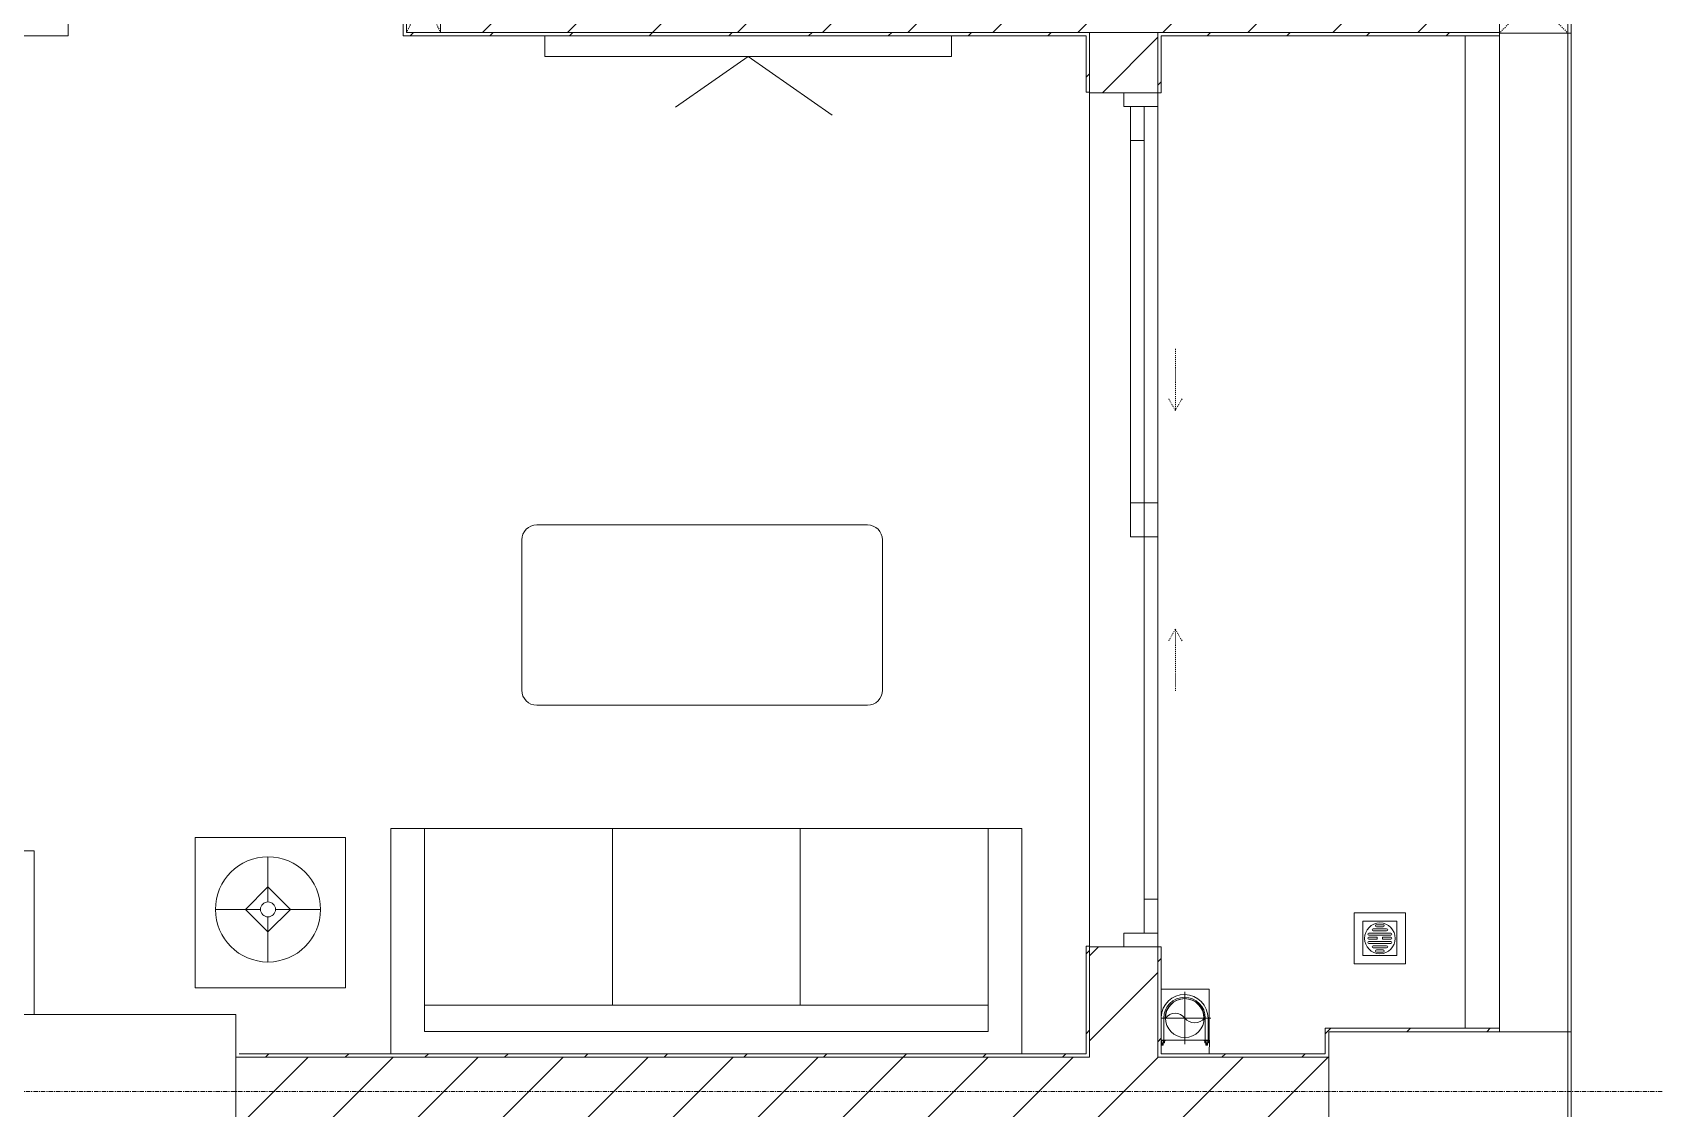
# Model space of a CAD drawing. Header units: millimetres. Extents: x 5357 to 201988, y -16345 to 109895.
# Drawn here: x 122758 to 127507, y 61687 to 64837 of the extents above; entities that cross this region are included whole.
import ezdxf

# ---------------------------------------------------------------- set-up
doc = ezdxf.new("R2010")
doc.units = ezdxf.units.MM
for name, pattern in [('Dash', [6, 3, -3]), ('Grid Line', [22.225, 12.7, -3.175, 3.175, -3.175]), ('IMPORT-CENTER _3_', [10.16, 6.35, -1.27, 1.27, -1.27])]:
    doc.linetypes.add(name, pattern=pattern)
for name, color, linetype, lineweight in [('0-1', 7, 'Continuous', 5), ('A-CLNG', 13, 'Continuous', 9), ('A-DETL-THIN', 151, 'Continuous', 9), ('A-DOOR', 31, 'Continuous', 9), ('A-DOOR-FRAM', 31, 'Continuous', 9), ('A-DOOR-HDLN', 31, 'Dash', 9), ('A-FLOR-1', 10, 'Continuous', 9), ('A-FLOR-2', 53, 'Continuous', 9), ('A-WALL', 113, 'Continuous', 9), ('A-WALL-1', 9, 'Continuous', 18), ('A-WALL-4', 113, 'Continuous', 18), ('A-WALL-PATT-1', 10, 'Continuous', 9), ('A-WALL-PATT-2', 53, 'Continuous', 9), ('A-WALL-PATT-3', 111, 'Continuous', 9), ('G-IMPT', 8, 'Continuous', 9), ('G-IMPT-2', 8, 'IMPORT-CENTER _3_', 9), ('I-FURN', 30, 'Continuous', 9), ('I-FURN-1', 53, 'Continuous', 9), ('I-WALL-1', 9, 'Continuous', 18), ('M-EQPM', 50, 'Continuous', 9), ('S-COLS', 52, 'Continuous', 9), ('S-COLS-2', 9, 'Continuous', 18), ('S-COLS-3', 10, 'Continuous', 9), ('S-COLS-4', 53, 'Continuous', 9), ('S-COLS-5', 52, 'Continuous', 18), ('S-COLS-6', 52, 'Dash', 9), ('S-COLS-HDLN', 52, 'Dash', 9), ('S-COLS-HDLN-1', 53, 'Dash', 9), ('S-GRID-1', 1, 'Grid Line', 9)]:
    doc.layers.add(name, color=color, linetype=linetype, lineweight=lineweight)
pattern_1 = [(45, (0, 0), (-116.67262, 116.67262), [])]
pattern_2 = [(45, (0, 0), (-124.4508, 124.4508), [])]

# ---------------------------------------------------------------- blocks, each defined once
blk = doc.blocks.new('M_Concrete-Rectangular-Column2 - 450x1300-812578-TKCS_MB SÂN ĐƯỜNG NỘI BỘ')
at = {"layer": 'S-COLS-2'}
for p, q in [((-650, 225), (650, 225)), ((-650, -225), (-650, 225)), ((650, 225), (650, -225)), ((650, -225), (-650, -225))]:
    blk.add_line(p, q, dxfattribs=at)
blk = doc.blocks.new('NCV_TKTC_KET CAU_rvt-1-TKCS_MB SÂN ĐƯỜNG NỘI BỘ')
at = {"layer": 'S-COLS-2'}
for p, q in [((127252.6, 61911.9), (126552.6, 61911.9)), ((126552.6, 61911.9), (126552.6, 61561.9)), ((127252.6, 61561.9), (127252.6, 61911.9))]:
    blk.add_line(p, q, dxfattribs=at)
at = {"layer": 'S-COLS-3'}
blk.add_blockref('M_Concrete-Rectangular-Column2 - 450x1300-812578-TKCS_MB SÂN ĐƯỜNG NỘI BỘ', (122702.6, 61736.9), dxfattribs=at)
blk = doc.blocks.new('G1_SOF - BO TRU - 100x200-V107-TKCS_MB SÂN ĐƯỜNG NỘI BỘ')
at = {"layer": 'S-COLS-2'}
for p, q in [((-50, 100), (50, 100)), ((-50, -100), (-50, 100)), ((50, 100), (50, -100)), ((50, -100), (-50, -100))]:
    blk.add_line(p, q, dxfattribs=at)
at = {"layer": 'S-COLS-HDLN-1'}
for p, q in [((50, -100), (-50, 100)), ((-50, -100), (50, 100))]:
    blk.add_line(p, q, dxfattribs=at)
blk = doc.blocks.new('LOBBY_SOFA_1 - LOBBY_SOFA_1-851489-TKCS_MB SÂN ĐƯỜNG NỘI BỘ')
at = {"layer": 'I-FURN'}
for p, q in [((-2128.3, 1548.5), (-1160.3, 1548.5)), ((-2172.3, 1064.5), (-2172.3, 1504.5)), ((-1116.3, 1504.5), (-1116.3, 1064.5)), ((-1160.3, 1020.5), (-2128.3, 1020.5)), ((-2688.2, 633.5), (-3128.2, 633.5)), ((-3128.2, 633.5), (-3128.2, 193.5)), ((-2688.2, 193.5), (-2688.2, 633.5)), ((-2556, 660), (-708, 660)), ((-2556, 0), (-2556, 660)), ((-2457, 66), (-2457, 660)), ((-1907, 143), (-1907, 660)), ((-1357, 143), (-1357, 660)), ((-807, 660), (-807, 66)), ((-708, 660), (-708, 0)), ((-2915.4, 445), (-2915.4, 577)), ((-2981.4, 423), (-2915.4, 489)), ((-2915.4, 489), (-2849.4, 423)), ((-2937.4, 423), (-3069.4, 423)), ((-2915.4, 357), (-2981.4, 423)), ((-2849.4, 423), (-2915.4, 357)), ((-2915.4, 269), (-2915.4, 401)), ((-2893.4, 423), (-2761.4, 423)), ((-3128.2, 193.5), (-2688.2, 193.5)), ((-807, 143), (-2457, 143)), ((-807, 66), (-2457, 66))]:
    blk.add_line(p, q, dxfattribs=at)
for radius in [154, 22]:
    blk.add_circle((-2915.4, 423), radius, dxfattribs=at)
for centre, start, end in [((-2128.3, 1504.5), 90, 180), ((-1160.3, 1504.5), 0, 90), ((-2128.3, 1064.5), 180, 270), ((-1160.3, 1064.5), 270, 0)]:
    blk.add_arc(centre, 44, start, end, dxfattribs=at)
at = {"layer": 'I-FURN-1'}
for p, q in [((-2128.3, 1548.5), (-1160.3, 1548.5)), ((-2172.3, 1064.5), (-2172.3, 1504.5)), ((-1116.3, 1504.5), (-1116.3, 1064.5)), ((-1160.3, 1020.5), (-2128.3, 1020.5)), ((-3128.2, 633.5), (-2688.2, 633.5)), ((-3128.2, 193.5), (-3128.2, 633.5)), ((-2688.2, 633.5), (-2688.2, 193.5)), ((-2556, 660), (-708, 660)), ((-2556, 0), (-2556, 660)), ((-708, 660), (-708, 0)), ((-2688.2, 193.5), (-3128.2, 193.5))]:
    blk.add_line(p, q, dxfattribs=at)
for centre, start, end in [((-2128.3, 1504.5), 90, 180), ((-1160.3, 1504.5), 0, 90), ((-2128.3, 1064.5), 180, 270), ((-1160.3, 1064.5), 270, 0)]:
    blk.add_arc(centre, 44, start, end, dxfattribs=at)
blk = doc.blocks.new('KE TIVI-2 - KE TIVI-2-850637-TKCS_MB SÂN ĐƯỜNG NỘI BỘ')
at = {"layer": 'I-FURN-1'}
for p, q in [((0, 60), (-245.7, 232.1)), ((213, 209.1), (0, 60)), ((-595.6, 60), (595.6, 60)), ((-595.6, 0), (-595.6, 60)), ((595.6, 60), (595.6, 0))]:
    blk.add_line(p, q, dxfattribs=at)
blk = doc.blocks.new('HE BEP A1 - HE BEP A 2-V226-TKCS_MB SÂN ĐƯỜNG NỘI BỘ')
at = {"layer": 'I-FURN'}
for p, q in [((710, 594.4), (720, 594.4)), ((3700, 594.4), (3700, 0)), ((3700, 594.4), (3700, 0)), ((0, 479.4), (0, 0)), ((662.4, 0), (662.4, 479.4)), ((662.4, 0), (662.4, 479.4)), ((844.9, 120.7), (844.9, 476.9)), ((862.4, 494.4), (1706.9, 494.4)), ((1724.4, 476.9), (1724.4, 120.7)), ((2364, 483.2), (2364, 111.2)), ((3175.6, 513.2), (2394, 513.2)), ((3205.6, 483.2), (3205.6, 111.2)), ((1298.3, 440.1), (924.9, 440.1)), ((1541.1, 452.3), (1528.6, 445.1)), ((1566.6, 443.1), (1618.1, 322.3)), ((871.5, 386.8), (871.5, 182.3)), ((871.5, 380.9), (1351.6, 380.9)), ((876.4, 408.9), (1346.8, 408.9)), ((1351.6, 182.3), (1351.6, 386.8)), ((1644.4, 423.2), (1459, 423.2)), ((1602.7, 313.4), (1523.8, 418.4)), ((2474.5, 410.3), (2470.1, 405.9)), ((2470.1, 405.9), (2499.2, 376.7)), ((2503.6, 381.1), (2474.5, 410.3)), ((2499.2, 376.7), (2503.6, 381.1)), ((2692.1, 413), (2663, 383.9)), ((2663, 383.9), (2667.3, 379.5)), ((2667.3, 379.5), (2696.5, 408.6)), ((2696.5, 408.6), (2692.1, 413)), ((2873.2, 408.6), (2877.5, 413)), ((2902.3, 379.5), (2873.2, 408.6)), ((2877.5, 413), (2906.7, 383.9)), ((2906.7, 383.9), (2902.3, 379.5)), ((3066, 381.1), (3095.1, 410.3)), ((3070.4, 376.7), (3066, 381.1)), ((3099.5, 405.9), (3070.4, 376.7)), ((3095.1, 410.3), (3099.5, 405.9)), ((871.5, 352.9), (1351.6, 352.9)), ((1405.6, 369.9), (1405.6, 183.2)), ((1697.8, 183.2), (1697.8, 369.9)), ((871.5, 324.9), (1351.6, 324.9)), ((871.5, 296.9), (1351.6, 296.9)), ((1618.1, 322.3), (1602.7, 313.4)), ((871.5, 268.9), (1351.6, 268.9)), ((871.5, 240.9), (1351.6, 240.9)), ((871.5, 212.9), (1351.6, 212.9)), ((2467.4, 188.3), (2496.5, 217.4)), ((2500.9, 213), (2471.8, 183.9)), ((2496.5, 217.4), (2500.9, 213)), ((2660.2, 215.8), (2664.6, 220.2)), ((2689.3, 186.7), (2660.2, 215.8)), ((2664.6, 220.2), (2693.7, 191.1)), ((2693.7, 191.1), (2689.3, 186.7)), ((2905, 220.2), (2875.9, 191.1)), ((2875.9, 191.1), (2880.3, 186.7)), ((2880.3, 186.7), (2909.4, 215.8)), ((2909.4, 215.8), (2905, 220.2)), ((3073.1, 217.4), (3068.7, 213)), ((3068.7, 213), (3097.9, 183.9)), ((3102.3, 188.3), (3073.1, 217.4)), ((871.5, 184.9), (1351.6, 184.9)), ((877.9, 156.9), (1345.2, 156.9)), ((2471.8, 183.9), (2467.4, 188.3)), ((3097.9, 183.9), (3102.3, 188.3)), ((1706.9, 103.2), (862.4, 103.2)), ((924.9, 128.9), (1298.3, 128.9)), ((1459, 129.9), (1644.4, 129.9)), ((2451.6, 122.3), (2451.6, 118.3)), ((2484.1, 122.3), (2451.6, 122.3)), ((2451.6, 118.3), (2484.1, 118.3)), ((2484.1, 118.3), (2484.1, 122.3)), ((3085.5, 118.3), (3085.5, 122.3)), ((3085.5, 122.3), (3118, 122.3)), ((3118, 118.3), (3085.5, 118.3)), ((3118, 122.3), (3118, 118.3)), ((3175.6, 81.2), (2394, 81.2)), ((0, 0), (662.4, 0)), ((3700, 0), (662.4, 0))]:
    blk.add_line(p, q, dxfattribs=at)
for centre, radius in [((1485.9, 449.9), 17.8), ((1592.6, 449.9), 17.8), ((2581.9, 298.5), 142.6), ((2581.9, 298.5), 131.3), ((2987.7, 298.5), 142.6), ((2987.7, 298.5), 131.3), ((2581.9, 298.5), 87.2), ((2987.7, 298.5), 87.2), ((1552.8, 316.6), 22.2), ((2581.9, 298.5), 43.6), ((2987.7, 298.5), 43.6), ((2581.9, 298.5), 30.9), ((2987.7, 298.5), 30.9)]:
    blk.add_circle(centre, radius, dxfattribs=at)
for centre, radius, start, end in [((862.4, 476.9), 17.5, 90, 180), ((1706.9, 476.9), 17.5, 0, 90), ((2394, 483.2), 30, 90, 180), ((3175.6, 483.2), 30, 360, 90), ((924.9, 386.8), 53.3, 90, 180), ((1298.3, 386.8), 53.3, 360, 90), ((1537.5, 429.7), 17.8, 119.9521, 219.4618), ((1549.9, 436.9), 17.8, 20.5379, 119.9521), ((1459, 369.9), 53.3, 90, 180), ((1644.4, 369.9), 53.3, 360, 90), ((924.9, 182.3), 53.3, 180, 270), ((1298.3, 182.3), 53.3, 270, 360), ((1459, 183.2), 53.3, 180, 270), ((1644.4, 183.2), 53.3, 270, 360), ((2467.9, 132.6), 11.5, 90, 120.7976), ((2467.9, 132.6), 11.5, 59.2024, 90), ((3101.8, 132.6), 11.5, 90, 120.7976), ((3101.8, 132.6), 11.5, 59.2024, 90), ((862.4, 120.7), 17.5, 180, 270), ((1706.9, 120.7), 17.5, 270, 360), ((2394, 111.2), 30, 180, 270), ((2485.1, 120.7), 33.5, 163.9419, 180), ((2485.1, 120.7), 33.5, 180, 196.0581), ((2476.6, 123.1), 24.7, 145.204, 163.9419), ((2476.6, 118.2), 24.7, 196.0581, 214.796), ((2467.8, 120.3), 11.6, 9.9102, 170.0898), ((2467.8, 120.3), 11.6, 189.7177, 350.2823), ((2471.3, 126.9), 18.1, 120.7976, 145.204), ((2471.3, 114.5), 18.1, 214.796, 239.2024), ((2467.9, 108.8), 11.5, 239.2024, 270), ((2467.9, 108.8), 11.5, 270, 300.7976), ((2464.5, 126.9), 18.1, 34.796, 59.2024), ((2464.5, 114.5), 18.1, 300.7976, 325.204), ((2459.1, 123.1), 24.7, 16.0581, 34.796), ((2459.1, 118.2), 24.7, 325.204, 343.9419), ((2450.6, 120.7), 33.5, 0, 16.0581), ((2450.6, 120.7), 33.5, 343.9419, 0), ((3119, 120.7), 33.5, 163.9419, 180), ((3119, 120.7), 33.5, 180, 196.0581), ((3110.5, 123.1), 24.7, 145.204, 163.9419), ((3110.5, 118.2), 24.7, 196.0581, 214.796), ((3105.2, 126.9), 18.1, 120.7976, 145.204), ((3105.2, 114.5), 18.1, 214.796, 239.2024), ((3101.8, 120.3), 11.6, 9.9102, 170.0898), ((3101.8, 120.3), 11.6, 189.7177, 350.2823), ((3101.8, 108.8), 11.5, 239.2024, 270), ((3101.8, 108.8), 11.5, 270, 300.7976), ((3098.4, 126.9), 18.1, 34.796, 59.2024), ((3098.4, 114.5), 18.1, 300.7976, 325.204), ((3093, 123.1), 24.7, 16.0581, 34.796), ((3093, 118.2), 24.7, 325.204, 343.9419), ((3084.5, 120.7), 33.5, 0, 16.0581), ((3084.5, 120.7), 33.5, 343.9419, 0), ((3175.6, 111.2), 30, 270, 0)]:
    blk.add_arc(centre, radius, start, end, dxfattribs=at)
at = {"layer": 'I-FURN-1'}
for p, q in [((720, 594.4), (710, 594.4)), ((3700, 0), (3700, 594.4)), ((0, 479.4), (0, 0)), ((0, 0), (3700, 0))]:
    blk.add_line(p, q, dxfattribs=at)
blk = doc.blocks.new('NCV_TKTC_TANG 1_rvt-1-TKCS_MB SÂN ĐƯỜNG NỘI BỘ')
at = {"layer": 'A-WALL-PATT-1'}
h = blk.add_hatch(dxfattribs=at)
h.set_pattern_fill('FP_1', color=256, style=0, pattern_type=2)
h.set_pattern_definition(pattern_2)
h.paths.add_polyline_path([(124470.5, 64836.9), (127052.6, 64836.9), (127052.6, 64936.9), (123952.6, 64936.9), (123952.6, 64836.9), (123979.7, 64836.9)])
at = {"layer": 'A-WALL-PATT-2'}
h = blk.add_hatch(dxfattribs=at)
h.set_pattern_fill('FP_2', color=256, style=0, pattern_type=2)
h.set_pattern_definition(pattern_1)
h.paths.add_polyline_path([(122862.6, 64836.9), (122862.6, 68036.9), (122852.6, 68036.9), (122852.6, 64836.9)])
h = blk.add_hatch(dxfattribs=at)
h.set_pattern_fill('FP_2', color=256, style=0, pattern_type=2)
h.set_pattern_definition(pattern_1)
h.paths.add_polyline_path([(123842.6, 64826.9), (123852.6, 64826.9), (123852.6, 68036.9), (123842.6, 68036.9), (123842.6, 64836.9)])
h = blk.add_hatch(dxfattribs=at)
h.set_pattern_fill('FP_2', color=256, style=0, pattern_type=2)
h.set_pattern_definition(pattern_1)
h.paths.add_polyline_path([(119062.5, 64826.9), (122862.6, 64826.9), (122862.6, 64836.9), (119062.5, 64836.9), (119062.5, 64827.4)])
h = blk.add_hatch(dxfattribs=at)
h.set_pattern_fill('FP_2', color=256, style=0, pattern_type=2)
h.set_pattern_definition(pattern_1)
h.paths.add_polyline_path([(123859.2, 64826.9), (125852.6, 64826.9), (125852.6, 64836.9), (123852.6, 64836.9), (123852.6, 64826.9)])
h = blk.add_hatch(dxfattribs=at)
h.set_pattern_fill('FP_2', color=256, style=0, pattern_type=2)
h.set_pattern_definition(pattern_1)
h.paths.add_polyline_path([(125845.9, 61846.9), (125852.6, 61846.9), (125852.6, 62162.4), (125842.6, 62160.3), (125842.6, 61846.9)])
h.paths.add_polyline_path([(125852.6, 64662.4), (125852.6, 64826.9), (125842.6, 64826.9), (125842.6, 64662.4)])
h = blk.add_hatch(dxfattribs=at)
h.set_pattern_fill('FP_2', color=256, style=0, pattern_type=2)
h.set_pattern_definition(pattern_1)
h.paths.add_polyline_path([(126052.6, 64826.9), (127052.6, 64826.9), (127052.6, 64836.9), (126052.6, 64836.9)])
h = blk.add_hatch(dxfattribs=at)
h.set_pattern_fill('FP_2', color=256, style=0, pattern_type=2)
h.set_pattern_definition(pattern_1)
h.paths.add_polyline_path([(126052.6, 61836.9), (126062.6, 61838.4), (126062.6, 62160.3), (126052.6, 62160.3), (126052.6, 61846.9)])
h.paths.add_polyline_path([(126062.6, 64660.3), (126062.6, 64664.3), (126062.6, 64826.9), (126052.6, 64826.9), (126052.6, 64660.3)])
h = blk.add_hatch(dxfattribs=at)
h.set_pattern_fill('FP_2', color=256, style=0, pattern_type=2)
h.set_pattern_definition(pattern_1)
h.paths.add_polyline_path([(127052.6, 61911.9), (127052.6, 61921.9), (126542.6, 61921.9), (126542.6, 61911.9), (126952.6, 61911.9)])
h = blk.add_hatch(dxfattribs=at)
h.set_pattern_fill('FP_2', color=256, style=0, pattern_type=2)
h.set_pattern_definition(pattern_1)
h.paths.add_polyline_path([(126542.6, 61846.9), (126552.6, 61846.9), (126552.6, 61911.9), (126542.6, 61910.4), (126542.6, 61853.4)])
h = blk.add_hatch(dxfattribs=at)
h.set_pattern_fill('FP_2', color=256, style=0, pattern_type=2)
h.set_pattern_definition(pattern_1)
h.paths.add_polyline_path([(125190.1, 61836.9), (125852.6, 61836.9), (125852.6, 61846.9), (123352.6, 61846.9), (123352.6, 61836.9), (123979.7, 61836.9)])
h = blk.add_hatch(dxfattribs=at)
h.set_pattern_fill('FP_2', color=256, style=0, pattern_type=2)
h.set_pattern_definition(pattern_1)
h.paths.add_polyline_path([(126400.6, 61836.9), (126552.6, 61836.9), (126552.6, 61846.9), (126062.6, 61846.9), (126062.6, 61836.9)])
at = {"layer": 'A-FLOR-1'}
for p, q in [((125852.6, 64660.3), (125852.6, 62162.4)), ((125852.6, 62162.4), (125852.6, 64660.3)), ((123352.6, 61961.9), (122762.6, 61961.9))]:
    blk.add_line(p, q, dxfattribs=at)
at = {"layer": 'A-FLOR-2'}
for p, q in [((125852.6, 62162.4), (125852.6, 64660.3)), ((125852.6, 64660.3), (125852.6, 62162.4)), ((126052.6, 63460.3), (126052.6, 64620.3))]:
    blk.add_line(p, q, dxfattribs=at)
at = {"layer": 'A-WALL-1'}
for p, q in [((127052.6, 64836.9), (127052.6, 64936.9)), ((123952.6, 64836.9), (127052.6, 64836.9))]:
    blk.add_line(p, q, dxfattribs=at)
at = {"layer": 'I-WALL-1'}
for p, q in [((122862.6, 64836.9), (122862.6, 68026.9)), ((123842.6, 68026.9), (123842.6, 64826.9)), ((119062.5, 64826.9), (122862.6, 64826.9)), ((122862.6, 64826.9), (122862.6, 64836.9)), ((123842.6, 64826.9), (123852.6, 64826.9)), ((123852.6, 64826.9), (125842.6, 64826.9)), ((125852.6, 64836.9), (123952.6, 64836.9)), ((125842.6, 64826.9), (125842.6, 64662.4)), ((125852.6, 64826.9), (125852.6, 64836.9)), ((125852.6, 64662.4), (125852.6, 64826.9)), ((127052.6, 64836.9), (126052.6, 64836.9)), ((126052.6, 64836.9), (126052.6, 64826.9)), ((126052.6, 64826.9), (126052.6, 64660.3)), ((126062.6, 64826.9), (127052.6, 64826.9)), ((126062.6, 64660.3), (126062.6, 64826.9)), ((127052.6, 64826.9), (127052.6, 64836.9)), ((125842.6, 64662.4), (125852.6, 64662.4)), ((126052.6, 64660.3), (126062.6, 64660.3)), ((125842.6, 62162.4), (125842.6, 61846.9)), ((125852.6, 62162.4), (125842.6, 62162.4)), ((125852.6, 61846.9), (125852.6, 62162.4)), ((126052.6, 62160.3), (126052.6, 61836.9)), ((126062.6, 62160.3), (126052.6, 62160.3)), ((126062.6, 61846.9), (126062.6, 62160.3)), ((127052.6, 61921.9), (126542.6, 61921.9)), ((126542.6, 61921.9), (126542.6, 61911.9)), ((126542.6, 61911.9), (126542.6, 61846.9)), ((126552.6, 61911.9), (127052.6, 61911.9)), ((126552.6, 61846.9), (126552.6, 61911.9)), ((127052.6, 61911.9), (127052.6, 61921.9)), ((123352.6, 61836.9), (125852.6, 61836.9)), ((125842.6, 61846.9), (123362.6, 61846.9)), ((125852.6, 61836.9), (125852.6, 61846.9)), ((126052.6, 61836.9), (126062.6, 61836.9)), ((126542.6, 61846.9), (126062.6, 61846.9)), ((126062.6, 61836.9), (126552.6, 61836.9)), ((126552.6, 61836.9), (126552.6, 61846.9))]:
    blk.add_line(p, q, dxfattribs=at)
at = {"layer": 'I-FURN-1', "rotation": 180}
for name, p in [('KE TIVI-2 - KE TIVI-2-850637-TKCS_MB SÂN ĐƯỜNG NỘI BỘ', (124852.9, 64826.9)), ('HE BEP A1 - HE BEP A 2-V226-TKCS_MB SÂN ĐƯỜNG NỘI BỘ', (122762.6, 62441.3))]:
    blk.add_blockref(name, p, dxfattribs=at)
at = {"layer": 'I-FURN-1'}
blk.add_blockref('LOBBY_SOFA_1 - LOBBY_SOFA_1-851489-TKCS_MB SÂN ĐƯỜNG NỘI BỘ', (126362.6, 61846.9), dxfattribs=at)
at = {"layer": 'S-COLS-4', "rotation": 180}
blk.add_blockref('G1_SOF - BO TRU - 100x200-V107-TKCS_MB SÂN ĐƯỜNG NỘI BỘ', (123902.6, 64936.9), dxfattribs=at)
blk = doc.blocks.new('TKTC_XREF_251221_MB TANG 1 - TKTC_XREF_260130_MB TANG 1_dwg_THU NUOC - THU NUOC-444531-TKCS_MB TẦNG 1-4202124-TKCS_MB SÂN ĐƯỜNG NỘI BỘ')
at = {"layer": 'M-EQPM'}
for p, q in [((-23.3, 10.8), (40.9, 10.8)), ((40.9, 4.8), (-23.3, 4.8)), ((-11, 23.3), (28.5, 23.3)), ((28.5, 17.3), (-11, 17.3)), ((-1.1, 35.6), (18.5, 35.6)), ((18.5, 29.6), (-1.1, 29.6)), ((-23.3, -13.6), (40.9, -13.6)), ((40.9, -19.6), (-23.3, -19.6)), ((-11, -26.1), (28.5, -26.1)), ((28.5, -32.1), (-11, -32.1)), ((-1.1, -38.5), (18.5, -38.5)), ((18.5, -44.5), (-1.1, -44.5))]:
    blk.add_line(p, q, dxfattribs=at)
at = {"layer": 'M-EQPM', "flags": 128}
for points in [[(83.7, -79.4), (83.7, 70.6), (-66.3, 70.6), (-66.3, -79.4)], [(58.7, -54.4), (58.7, 45.6), (-41.3, 45.6), (-41.3, -54.4)]]:
    blk.add_lwpolyline(points, close=True, dxfattribs=at)
for points in [[(-23.3, -1.2), (0.7, -1.2), (0.7, -7.2), (-23.3, -7.2)], [(40.9, -7.2), (16.7, -7.2), (16.7, -1.2), (40.9, -1.2)]]:
    blk.add_lwpolyline(points, dxfattribs=at)
at = {"layer": 'M-EQPM'}
for centre, radius, start, end in [((8.7, -4.4), 45, 360, 180), ((8.7, -4.4), 45, 360, 180), ((-23.3, 7.8), 3, 90, 270), ((-11, 20.3), 3, 90, 270), ((-1.1, 32.6), 3, 90, 270), ((18.5, 32.6), 3, 270, 90), ((28.5, 20.3), 3, 270, 90), ((40.9, 7.8), 3, 270, 90), ((8.7, -4.4), 45, 180, 360), ((8.7, -4.4), 45, 180, 360), ((-23.3, -4.2), 3, 90, 270), ((-23.3, -16.6), 3, 90, 270), ((-11, -29.1), 3, 90, 270), ((-1.1, -41.5), 3, 90, 270), ((18.5, -41.5), 3, 270, 90), ((28.5, -29.1), 3, 270, 90), ((40.9, -4.2), 3, 270, 90), ((40.9, -16.6), 3, 270, 90)]:
    blk.add_arc(centre, radius, start, end, dxfattribs=at)
blk = doc.blocks.new('TKTC_XREF_251221_MB TANG 1 - TKTC_XREF_260130_MB TANG 1_dwg_CUM U_DN100-V297-TKCS_MB SÂN ĐƯỜNG NỘI BỘ')
at = {"layer": 'G-IMPT'}
for p, q in [((-79.1, 66.6), (-79.1, 63.4)), ((-76.6, 66.6), (-76.6, 63.4)), ((-74.6, 66.6), (-74.6, 63.4)), ((-72.7, 69.3), (-72.7, 60.7)), ((-66.9, 67.9), (-71.7, 67.9)), ((-66.9, 62.1), (-71.7, 62.1)), ((-65, 69), (0, 69)), ((-79.1, -63.4), (-79.1, -66.6)), ((-76.6, -63.4), (-76.6, -66.6)), ((-74.6, -63.4), (-74.6, -66.6)), ((-72.7, -60.7), (-72.7, -68.2)), ((-66.9, -62.1), (-71.7, -62.1)), ((-66.9, -67.9), (-71.7, -67.9))]:
    blk.add_line(p, q, dxfattribs=at)
at = {"layer": 'G-IMPT', "flags": 128}
for points in [[(-72.7, 67.6), (-78.1, 67.6), (-78.1, 62.4), (-72.7, 62.4)], [(-71.7, 59.2), (-66.9, 59.2), (-66.9, 70.8), (-71.7, 70.8)], [(-66.9, 70.8), (-66.9, 72.7), (-65, 72.7), (-65, 57.3), (-66.9, 57.3), (-66.9, 59.2)], [(-65, 61), (0, 61), (0, 57)], [(-72.7, -62.4), (-78.1, -62.4), (-78.1, -67.6), (-72.7, -67.6)], [(-66.9, -68.2), (-66.9, -59.2), (-71.7, -59.2)], [(-66.9, -59.2), (-66.9, -57.3), (-65, -57.3), (-65, -68.2)], [(-65, -61), (0, -61), (0, -57)]]:
    blk.add_lwpolyline(points, dxfattribs=at)
at = {"layer": 'G-IMPT'}
for centre, radius, start, end in [((-78.1, 66.6), 0.96, 90, 180), ((-78.1, 63.4), 0.96, 180, 270), ((-71.1, 69.3), 1.56, 112.6199, 247.3801), ((-67.9, 65), 4.8, 143.1301, 216.8699), ((-71.1, 60.7), 1.56, 112.6199, 247.3801), ((0, 0), 69, 272.1501, 90), ((0, 0), 61, 270, 90), ((0, 0), 57, 270, 90), ((-78.1, -63.4), 0.96, 90, 180), ((-78.1, -66.6), 0.96, 180, 270), ((-71.1, -60.7), 1.56, 112.6199, 247.3801), ((-67.9, -65), 4.8, 143.1301, 216.8699)]:
    blk.add_arc(centre, radius, start, end, dxfattribs=at)
blk = doc.blocks.new('TKTC_XREF_251221_MB TANG 1 - TKTC_XREF_260130_MB TANG 1_dwg_$cc-V298-TKCS_MB SÂN ĐƯỜNG NỘI BỘ')
at = {"layer": 'G-IMPT'}
blk.add_circle((0, 0), 0.5, dxfattribs=at)
for centre, radius, start, end in [((0, 0), 0.5, 90, 270), ((0.188, 0.25), 0.313, 126.8699, 233.1301), ((-0.188, -0.25), 0.313, 306.8699, 53.1301)]:
    blk.add_arc(centre, radius, start, end, dxfattribs=at)
at = {"layer": 'G-IMPT-2'}
for p, q in [((0, -0.673), (0, 0.606)), ((-0.673, 0), (0.673, 0))]:
    blk.add_line(p, q, dxfattribs=at)
blk = doc.blocks.new('TKTC_XREF_251221_MB TANG 1 - TKTC_XREF_260130_MB TANG 1_dwg-4202109-TKCS_MB SÂN ĐƯỜNG NỘI BỘ')
at = {"layer": 'G-IMPT'}
blk.add_line((-77089.1, -339459.7), (-76948.6, -339459.7), dxfattribs=at)
at = {"layer": 'G-IMPT', "flags": 128}
for points in [[(-76948.6, -339459.7), (-76948.6, -339310), (-77089.1, -339310)], [(-77089.1, -339459.8), (-76948.4, -339459.8), (-76948.7, -339499.7)]]:
    blk.add_lwpolyline(points, dxfattribs=at)
at = {"extrusion": (0, 0, -1), "zscale": -1}
blk.add_blockref('TKTC_XREF_251221_MB TANG 1 - TKTC_XREF_260130_MB TANG 1_dwg_THU NUOC - THU NUOC-444531-TKCS_MB TẦNG 1-4202124-TKCS_MB SÂN ĐƯỜNG NỘI BỘ', (76440.4, -339157), dxfattribs=at)
at = {"extrusion": (0, 0, -1)}
for name, p, xscale, yscale, zscale, rotation in [('TKTC_XREF_251221_MB TANG 1 - TKTC_XREF_260130_MB TANG 1_dwg_$cc-V298-TKCS_MB SÂN ĐƯỜNG NỘI BỘ', (77020.2, -339394.8), 113.7150000000073, 113.7150000000073, -113.7150000000073, 269.9990086637467), ('TKTC_XREF_251221_MB TANG 1 - TKTC_XREF_260130_MB TANG 1_dwg_CUM U_DN100-V297-TKCS_MB SÂN ĐƯỜNG NỘI BỘ', (77021.1, -339394.8), 0.9975000000000006, 0.9975000000000006, -0.9975000000000006, 90.00099133829468)]:
    blk.add_blockref(name, p, dxfattribs=dict(at, xscale=xscale, yscale=yscale, zscale=zscale, rotation=rotation))
blk = doc.blocks.new('TKTC_XREF_251221_MB TANG 1 - TKTC_XREF_251221_MB TANG 1-2038492-TKCS_MB SÂN ĐƯỜNG NỘI BỘ')
blk.add_blockref('TKTC_XREF_251221_MB TANG 1 - TKTC_XREF_260130_MB TANG 1_dwg-4202109-TKCS_MB SÂN ĐƯỜNG NỘI BỘ', (169499.1, 384109.7))
blk = doc.blocks.new('G1_SOF - BO TRU - 200x200-3051103-TKCS_MB SÂN ĐƯỜNG NỘI BỘ')
at = {"layer": 'S-COLS-HDLN'}
for p, q in [((-100, -100), (100, 100)), ((100, -100), (-100, 100))]:
    blk.add_line(p, q, dxfattribs=at)
blk = doc.blocks.new('DEG_02-DEG_03 - DEG_02-2500x2400mm-CỬA ĐI 02 CÁNH TRƯỢT-841416-TKCS_MB SÂN ĐƯỜNG NỘI BỘ')
at = {"layer": 'A-DOOR'}
for p, q in [((-50, -60), (-50, -20)), ((-50, -20), (50, -20)), ((50, -20), (50, -60)), ((1110, -20), (50, -20)), ((1110, -60), (1110, -20)), ((1110, -20), (1210, -20)), ((1210, -20), (1210, -60)), ((-1210, -100), (-1210, -60)), ((-1210, -60), (-1110, -60)), ((-1110, -60), (-1110, -100)), ((-50, -60), (-1110, -60)), ((50, -60), (-50, -60)), ((-50, -100), (-50, -60)), ((-50, -60), (50, -60)), ((50, -60), (1110, -60)), ((50, -60), (50, -100)), ((1210, -60), (1110, -60)), ((-1110, -100), (-1210, -100)), ((-1110, -100), (-50, -100)), ((50, -100), (-50, -100))]:
    blk.add_line(p, q, dxfattribs=at)
at = {"layer": 'A-DOOR-FRAM'}
for p, q in [((-1250, 0), (-1210, 0)), ((-1250, -100), (-1250, 0)), ((-1210, 0), (-1210, -100)), ((1210, -100), (1210, 0)), ((1210, 0), (1250, 0)), ((1250, 0), (1250, -100)), ((-1210, -100), (-1250, -100)), ((1250, -100), (1210, -100))]:
    blk.add_line(p, q, dxfattribs=at)
at = {"layer": 'A-DOOR-HDLN'}
for p, q in [((-320.4, -151.1), (-355, -131.1)), ((320.4, -151.1), (355, -131.1)), ((-500.4, -151.1), (-320.4, -151.1)), ((-320.4, -151.1), (-355, -171.1)), ((320.4, -151.1), (355, -171.1)), ((500.4, -151.1), (320.4, -151.1))]:
    blk.add_line(p, q, dxfattribs=at)

msp = doc.modelspace()

# ---------------------------------------------------------------- hatches: boundary and pattern name
at = {"layer": 'A-WALL-PATT-3'}
h = msp.add_hatch(dxfattribs=at)
h.set_pattern_fill('FP_1', color=256, style=0, pattern_type=2)
h.set_pattern_definition(pattern_2)
h.paths.add_polyline_path([(126052.6, 61836.9), (126052.6, 62160.3), (125852.6, 62160.3), (125852.6, 61836.9)])
h.paths.add_polyline_path([(125952.6, 64660.3), (126052.6, 64660.3), (126052.6, 64836.9), (125852.6, 64836.9), (125852.6, 64660.3)])
h = msp.add_hatch(dxfattribs=at)
h.set_pattern_fill('FP_1', color=256, style=0, pattern_type=2)
h.set_pattern_definition(pattern_2)
h.paths.add_polyline_path([(126552.6, 61636.9), (126552.6, 61836.9), (123352.6, 61836.9), (123352.6, 61636.9), (126400.6, 61636.9)])

# ---------------------------------------------------------------- linework, layer by layer
at = {"layer": 'A-CLNG'}
msp.add_line((126952.6, 61921.9), (126952.6, 64826.9), dxfattribs=at)
at = {"layer": 'A-DETL-THIN'}
for p, q in [((127252.6, 78235.3), (127252.6, 37033.5)), ((127252.6, 17236.9), (127252.6, 78235.3))]:
    msp.add_line(p, q, dxfattribs=at)
at = {"layer": 'A-WALL'}
for p, q in [((127252.6, 64835.3), (127052.6, 64835.3)), ((127052.6, 61921.9), (127052.6, 64826.9)), ((127052.6, 61921.9), (127052.6, 64826.9)), ((127252.6, 61911.9), (127252.6, 64835.3)), ((127262.6, 64835.3), (127262.6, 61911.5)), ((125852.6, 62162.4), (125852.6, 64660.3)), ((126052.6, 64620.3), (126052.6, 63460.3))]:
    msp.add_line(p, q, dxfattribs=at)
at = {"layer": 'A-WALL-4'}
for p, q in [((127252.6, 65035.3), (127252.6, 64834.9)), ((127262.6, 64835.3), (127262.6, 65035.3)), ((126052.6, 64836.9), (125852.6, 64836.9)), ((125852.6, 64836.9), (125852.6, 64660.3)), ((126052.6, 64660.3), (126052.6, 64836.9)), ((127052.6, 64835.3), (127052.6, 64834.9)), ((127052.6, 64834.9), (127252.6, 64834.9)), ((127252.6, 64835.3), (127262.6, 64835.3)), ((125852.6, 64660.3), (125952.6, 64660.3)), ((125952.6, 62160.3), (125852.6, 62160.3)), ((125852.6, 62160.3), (125852.6, 61836.9)), ((126052.6, 61836.9), (126052.6, 62160.3)), ((127262.6, 61911.5), (127252.6, 61911.5)), ((127252.6, 61911.5), (127252.6, 61561.9)), ((127262.6, 61561.9), (127262.6, 61911.5)), ((125852.6, 61836.9), (123352.6, 61836.9)), ((123352.6, 61836.9), (123352.6, 61636.9)), ((126552.6, 61836.9), (126052.6, 61836.9)), ((126552.6, 61636.9), (126552.6, 61836.9))]:
    msp.add_line(p, q, dxfattribs=at)
at = {"layer": 'S-COLS'}
msp.add_line((127052.6, 64835.3), (127252.6, 64835.3), dxfattribs=at)
at = {"layer": 'S-COLS-5'}
for p, q in [((127052.6, 65035.3), (127052.6, 64835.3)), ((127252.6, 64835.3), (127252.6, 65035.3))]:
    msp.add_line(p, q, dxfattribs=at)
at = {"layer": 'S-GRID-1'}
for p, q in [((127252.6, 20960.6), (127252.6, 80482.7)), ((131551.8, 61736.9), (29351.8, 61736.9))]:
    msp.add_line(p, q, dxfattribs=at)

# ---------------------------------------------------------------- block references
at = {"layer": '0-1'}
for name in ['NCV_TKTC_KET CAU_rvt-1-TKCS_MB SÂN ĐƯỜNG NỘI BỘ', 'NCV_TKTC_TANG 1_rvt-1-TKCS_MB SÂN ĐƯỜNG NỘI BỘ']:
    msp.add_blockref(name, (0, 0), dxfattribs=at)
at = {"layer": 'A-DOOR', "rotation": 90.00000000000011}
msp.add_blockref('DEG_02-DEG_03 - DEG_02-2500x2400mm-CỬA ĐI 02 CÁNH TRƯỢT-841416-TKCS_MB SÂN ĐƯỜNG NỘI BỘ', (125952.6, 63410.3), dxfattribs=at)
at = {"layer": 'M-EQPM'}
msp.add_blockref('TKTC_XREF_251221_MB TANG 1 - TKTC_XREF_251221_MB TANG 1-2038492-TKCS_MB SÂN ĐƯỜNG NỘI BỘ', (33652.6, 17236.9), dxfattribs=at)
at = {"layer": 'S-COLS-6', "rotation": 180}
msp.add_blockref('G1_SOF - BO TRU - 200x200-3051103-TKCS_MB SÂN ĐƯỜNG NỘI BỘ', (127152.6, 64935.3), dxfattribs=at)

doc.saveas('drawing.dxf')
